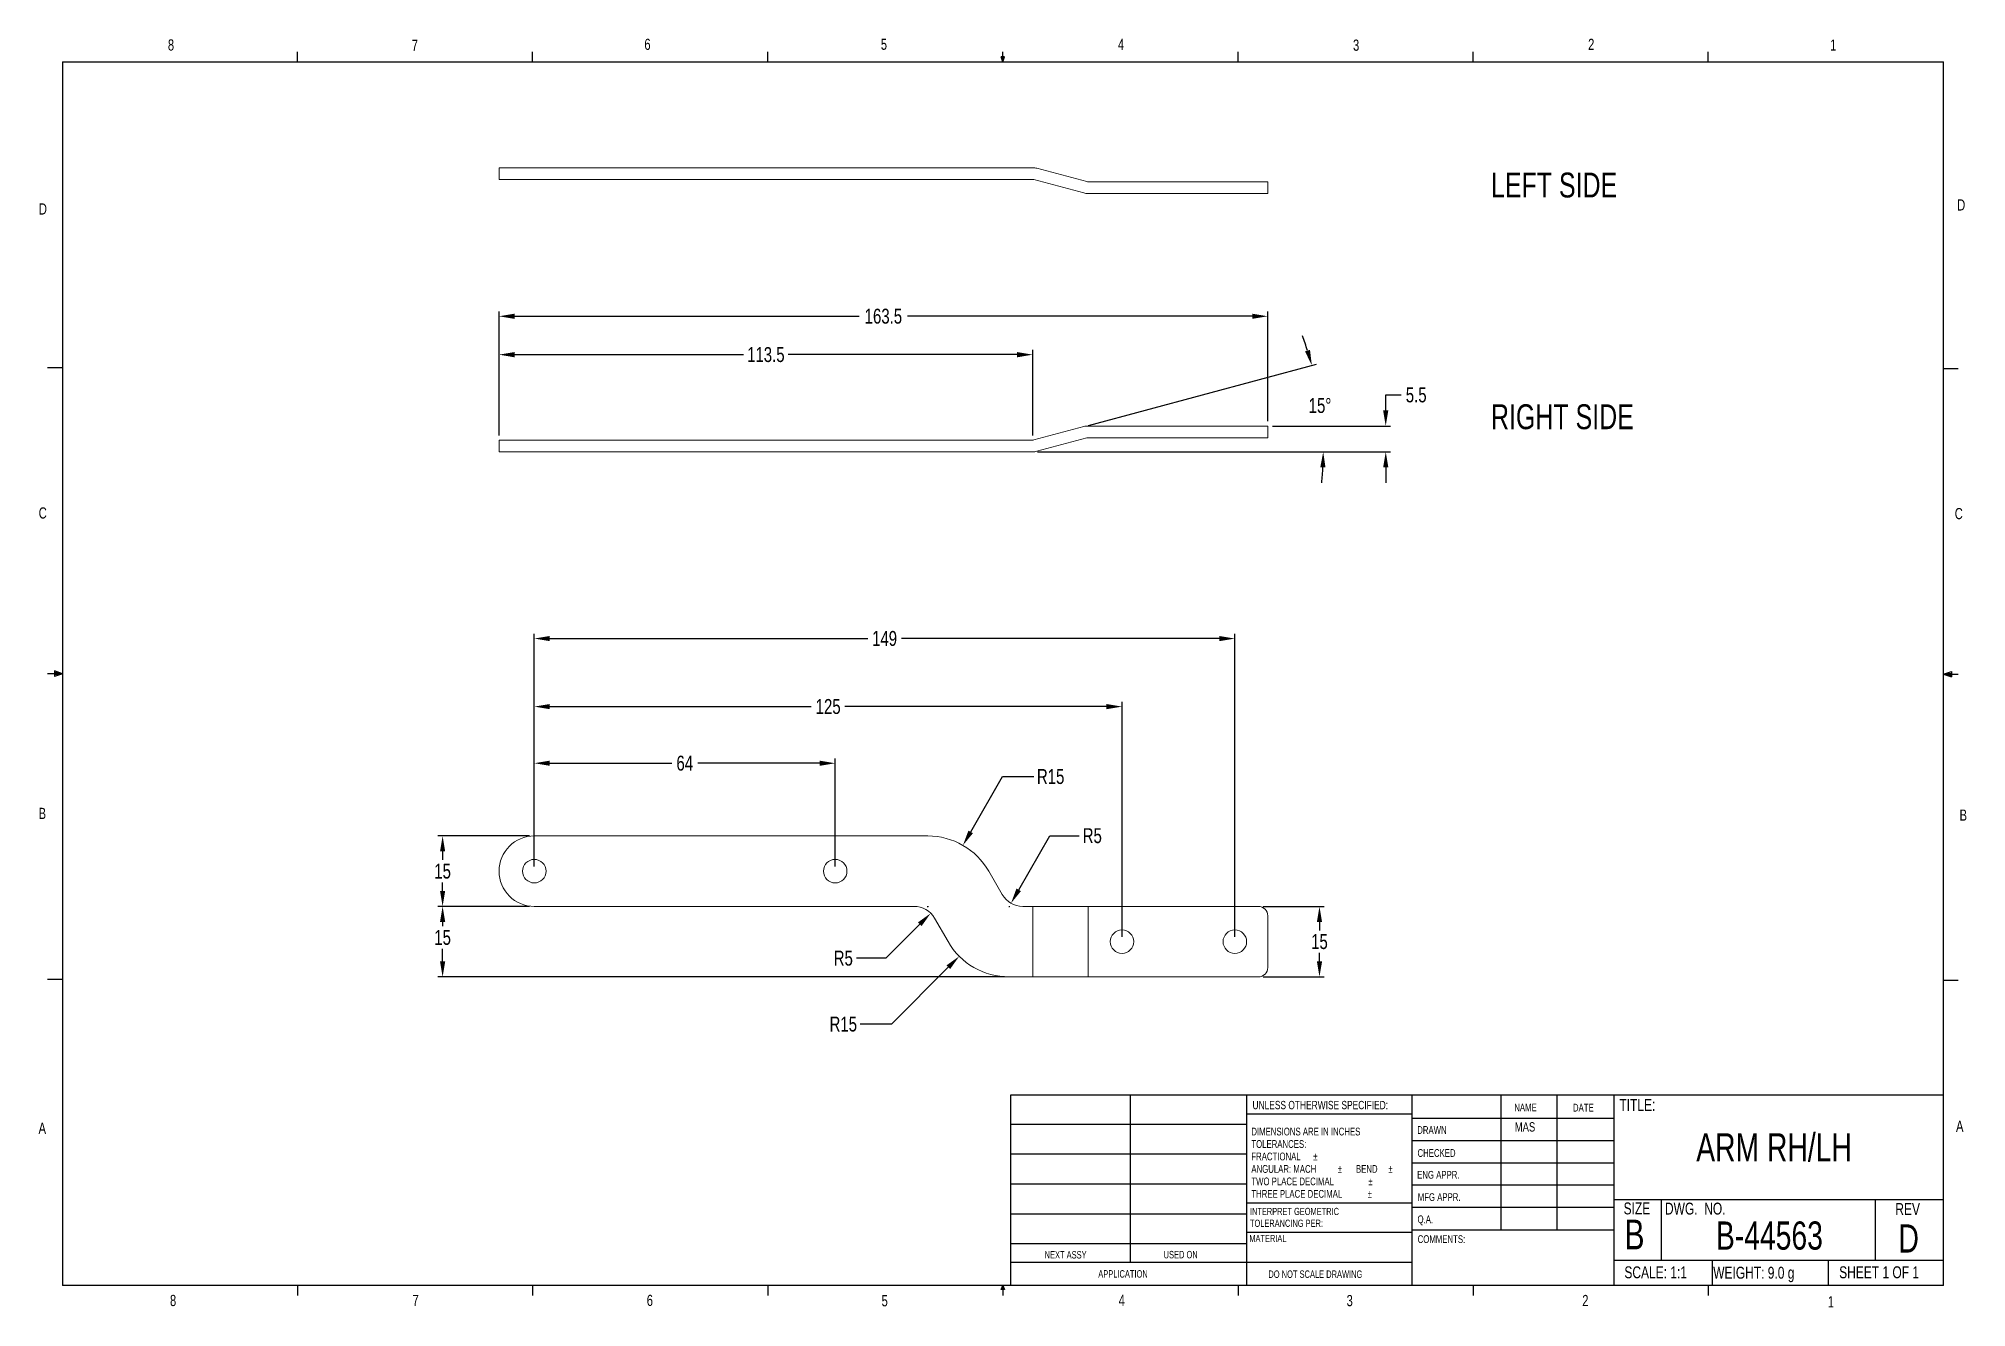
# Model space of a CAD drawing. Header units: millimetres. Extents: x 11 to 421, y 5 to 275.
import ezdxf
from ezdxf.enums import TextEntityAlignment as Align
from ezdxf.lldxf.tags import DXFTag

# ---------------------------------------------------------------- set-up
doc = ezdxf.new("R2010")
doc.units = ezdxf.units.MM
doc.header["$PDSIZE"] = -1
doc.layers.add('DIM', color=2, linetype='Continuous')
doc.layers.add('TITLEBLOCK', color=6, linetype='Continuous')
doc.layers.add('OBJECT', color=4, linetype='Continuous', lineweight=15)
doc.styles.add('SLDTEXTSTYLE0', font='TXT', dxfattribs={"width": 0.75})
tags = doc.linetypes.add('PHANTOM', pattern=[12.7, 6.35, -1.27, 1.27, -1.27, 1.27, -1.27]).pattern_tags.tags
tags[14:15] = [DXFTag(74, 4), DXFTag(75, 0), DXFTag(340, '0'), DXFTag(46, 1.0), DXFTag(50, 0.0), DXFTag(44, 0.0), DXFTag(45, 0.0)]
tags[12:13] = [DXFTag(74, 4), DXFTag(75, 0), DXFTag(340, '0'), DXFTag(46, 1.0), DXFTag(50, 0.0), DXFTag(44, 0.0), DXFTag(45, 0.0)]
tags[10:11] = [DXFTag(74, 4), DXFTag(75, 0), DXFTag(340, '0'), DXFTag(46, 1.0), DXFTag(50, 0.0), DXFTag(44, 0.0), DXFTag(45, 0.0)]
tags[8:9] = [DXFTag(74, 4), DXFTag(75, 0), DXFTag(340, '0'), DXFTag(46, 1.0), DXFTag(50, 0.0), DXFTag(44, 0.0), DXFTag(45, 0.0)]
tags[6:7] = [DXFTag(74, 4), DXFTag(75, 0), DXFTag(340, '0'), DXFTag(46, 1.0), DXFTag(50, 0.0), DXFTag(44, 0.0), DXFTag(45, 0.0)]
tags[4:5] = [DXFTag(74, 4), DXFTag(75, 0), DXFTag(340, '0'), DXFTag(46, 1.0), DXFTag(50, 0.0), DXFTag(44, 0.0), DXFTag(45, 0.0)]
doc.dimstyles.new('SLDDIMSTYLE0', dxfattribs={"dimtxt": 3.175, "dimasz": 3.302, "dimexe": 1, "dimexo": 1, "dimgap": 0.79375, "dimtad": 0, "dimtih": 1, "dimtoh": 1, "dimrnd": 1e-09, "dimzin": 12, "dimdsep": 46, "dimtxsty": 'SLDTEXTSTYLE0', "dimsah": 1, "dimcen": 0.09, "dimadec": 0, "dimazin": 0, "dimtfac": 1, "dimtofl": 0, "dimtmove": 0, "dimatfit": 3, "dimfxl": 1, "dimtolj": 1, "dimtzin": 12, "dimarcsym": 0})

# ---------------------------------------------------------------- blocks, each defined once
blk = doc.blocks.new('TITLEBLOCK-B')
at = {"layer": 'TITLEBLOCK'}
for p, q in [((65.91, 270.31), (65.91, 272.46)), ((115.91, 270.31), (115.91, 272.46)), ((165.92, 270.31), (165.92, 272.46)), ((215.93, 270.31), (215.59, 271.37)), ((216.24, 271.37), (215.59, 271.37)), ((215.75, 271.37), (215.93, 270.31)), ((215.93, 270.31), (215.93, 272.46)), ((215.93, 270.31), (216.24, 271.37)), ((216.05, 271.37), (215.93, 270.31)), ((265.93, 270.31), (265.93, 272.46)), ((315.94, 270.31), (315.94, 272.46)), ((365.94, 270.31), (365.94, 272.46)), ((15.91, 270.31), (415.96, 270.31)), ((15.91, 270.31), (15.91, 9.96)), ((415.96, 9.96), (415.96, 270.31)), ((15.91, 205.22), (12.73, 205.22)), ((415.96, 205.11), (419.13, 205.11)), ((15.91, 140.13), (12.73, 140.13)), ((15.91, 140.13), (14.2, 140.74)), ((14.2, 140.74), (14.2, 139.56)), ((15.91, 140.13), (14.2, 140.36)), ((15.91, 140.13), (14.2, 139.56)), ((15.91, 140.13), (14.2, 139.87)), ((415.96, 140.02), (417.66, 140.63)), ((415.96, 140.02), (417.66, 140.25)), ((415.96, 140.02), (417.66, 139.45)), ((415.96, 140.02), (417.66, 139.76)), ((415.96, 140.02), (419.13, 140.02)), ((417.66, 140.63), (417.66, 139.45)), ((15.91, 75.05), (12.73, 75.05)), ((415.96, 74.94), (419.13, 74.94)), ((217.61, 50.53), (415.96, 50.53)), ((217.61, 9.96), (217.61, 50.53)), ((242.96, 50.53), (242.96, 14.94)), ((267.83, 9.96), (267.83, 50.53)), ((302.92, 50.53), (302.92, 9.96)), ((321.82, 50.33), (321.82, 21.75)), ((333.72, 50.33), (333.72, 21.75)), ((345.89, 50.53), (345.89, 9.96)), ((302.92, 46.41), (267.83, 46.41)), ((302.92, 45.57), (345.89, 45.57)), ((217.61, 44.28), (267.83, 44.28)), ((217.61, 37.93), (267.83, 37.93)), ((302.92, 40.8), (345.89, 40.8)), ((302.92, 36.04), (345.89, 36.04)), ((217.61, 31.58), (267.83, 31.58)), ((345.89, 31.28), (302.92, 31.28)), ((217.61, 25.23), (267.83, 25.23)), ((267.83, 27.52), (302.92, 27.52)), ((345.89, 26.52), (302.92, 26.52)), ((345.89, 28.24), (415.96, 28.24)), ((355.93, 28.24), (355.93, 15.37)), ((401.43, 28.24), (401.43, 15.37)), ((267.83, 21.3), (302.92, 21.3)), ((345.89, 21.75), (302.92, 21.75)), ((217.61, 18.88), (267.83, 18.88)), ((217.61, 14.94), (302.92, 14.94)), ((345.89, 15.37), (415.96, 15.37)), ((366.79, 15.37), (366.79, 9.96)), ((391.48, 15.37), (391.48, 9.96)), ((415.96, 9.96), (15.91, 9.96)), ((65.91, 9.96), (65.91, 7.8)), ((115.91, 9.96), (115.91, 7.8)), ((165.92, 9.96), (165.92, 7.8)), ((215.59, 9.08), (215.93, 9.96)), ((216.24, 9.08), (215.59, 9.08)), ((215.93, 9.96), (215.93, 7.8)), ((215.93, 9.96), (216.24, 9.08)), ((265.93, 9.96), (265.93, 7.8)), ((315.94, 9.96), (315.94, 7.8)), ((365.94, 9.96), (365.94, 7.8))]:
    blk.add_line(p, q, dxfattribs=at)
at = {"layer": 'TITLEBLOCK', "attachment_point": 1, "style": 'SLDTEXTSTYLE0'}
for s, insert, char_height in [('8', (38.33, 275.12), 2.38), ('7', (90.2, 275.05), 2.38), ('6', (139.67, 275.25), 2.38), ('5', (189.96, 275.27), 2.38), ('4', (240.39, 275.23), 2.38), ('3', (290.39, 275.07), 2.38), ('2', (340.39, 275.24), 2.38), ('1', (391.86, 275.08), 2.38), ('D', (10.89, 240.22), 2.38), ('D', (418.88, 241.07), 2.38), ('C', (10.85, 175.52), 2.38), ('C', (418.37, 175.39), 2.38), ('B', (10.83, 111.59), 2.38), ('B', (419.39, 111.23), 2.38), ('UNLESS OTHERWISE SPECIFIED:', (269.01, 49.23), 1.778), ('TITLE:', (347.05, 49.65), 2.54), ('NAME', (324.68, 48.66), 1.651), ('DATE', (337.17, 48.61), 1.651), ('A', (10.82, 44.6), 2.38), ('DIMENSIONS ARE IN INCHES', (268.77, 43.53), 1.651), ('DRAWN', (304.05, 43.86), 1.651), ('A', (418.64, 45.02), 2.38), ('TOLERANCES:', (268.77, 40.88), 1.651), ('FRACTIONAL', (268.77, 38.23), 1.651), ('%%p', (281.92, 38.23), 1.651), ('CHECKED', (304.11, 38.97), 1.651), ('ANGULAR: MACH', (268.77, 35.58), 1.651), ('TWO PLACE DECIMAL    ', (268.77, 32.92), 1.651), ('%%p', (287.15, 35.58), 1.651), ('     BEND ', (288.72, 35.58), 1.651), ('%%p', (297.93, 35.58), 1.651), ('ENG APPR.', (304.03, 34.33), 1.651), ('THREE PLACE DECIMAL  ', (268.77, 30.27), 1.651), ('%%p', (293.51, 30.27), 1.651), ('%%p', (293.65, 32.92), 1.651), ('MFG APPR.', (304.16, 29.58), 1.651), ('INTERPRET GEOMETRIC', (268.47, 26.47), 1.524), ('Q.A.', (304.12, 24.86), 1.651), ('SIZE', (347.94, 27.62), 2.54), ('DWG.  NO.', (356.74, 27.58), 2.54), ('REV', (405.74, 27.48), 2.54), ('MATERIAL', (268.34, 20.72), 1.524), ('TOLERANCING PER:', (268.47, 23.95), 1.524), ('COMMENTS:', (304.14, 20.64), 1.651), ('B', (348.14, 23.98), 6.35), ('NEXT ASSY', (224.8, 17.28), 1.587), ('USED ON', (250.11, 17.31), 1.587), ('APPLICATION', (236.21, 13.21), 1.5875), ('DO NOT SCALE DRAWING', (272.39, 13.15), 1.5875), ('SCALE: 1:1', (348.11, 14.02), 2.54), ('WEIGHT: 9.0 g', (367, 13.94), 2.54), ('SHEET 1 OF 1', (393.79, 14.03), 2.54), ('8', (38.78, 7.95), 2.38), ('7', (90.36, 7.96), 2.38), ('6', (140.18, 7.97), 2.38), ('5', (190.12, 7.89), 2.38), ('4', (240.54, 7.97), 2.38), ('3', (289.02, 7.92), 2.38), ('2', (339.15, 7.94), 2.38), ('1', (391.37, 7.65), 2.38)]:
    blk.add_mtext(s, dxfattribs=dict(at, insert=insert, char_height=char_height))
at = {"layer": 'TITLEBLOCK', "style": 'SLDTEXTSTYLE0', "width": 0.75}
for tag, height, p in [('DRAWN_BY', 2, (326.97, 43.7)), ('TITLE', 6, (379.94, 39.45)), ('DWG_NO', 6, (378.95, 20.58)), ('REV', 6, (408.58, 19.96))]:
    blk.add_attdef(tag, text='', height=height, dxfattribs=at).set_placement(p, align=Align.MIDDLE)
blk = doc.blocks.new('*D2')
at = {"color": 0, "linetype": 'ByBlock', "lineweight": -2}
for p, q in [((271.26, 90.61), (284.26, 90.61)), ((283.26, 87.31), (283.26, 85.49)), ((283.26, 78.91), (283.26, 80.73)), ((271.26, 75.61), (284.26, 75.61))]:
    blk.add_line(p, q, dxfattribs=at)
at = {"color": 0, "linetype": 'ByBlock'}
for points in [[(283.26, 90.61), (282.71, 87.31), (283.81, 87.31)], [(283.26, 75.61), (282.71, 78.91), (283.81, 78.91)]]:
    blk.add_solid(points, dxfattribs=at)
at = {"layer": 'DEFPOINTS', "color": 0, "linetype": 'ByBlock'}
for p in [(270.26, 90.61), (270.26, 75.61)]:
    blk.add_point(p, dxfattribs=at)
at = {"color": 0, "linetype": 'ByBlock', "insert": (283.26, 83.11), "char_height": 3.175, "attachment_point": 5, "style": 'SLDTEXTSTYLE0'}
blk.add_mtext('15', dxfattribs=at)
blk = doc.blocks.new('*D3')
at = {"color": 0, "linetype": 'ByBlock', "lineweight": -2}
for p, q in [((115.26, 105.61), (95.76, 105.61)), ((96.76, 102.31), (96.76, 100.49)), ((96.76, 93.91), (96.76, 95.73)), ((115.26, 90.61), (95.76, 90.61))]:
    blk.add_line(p, q, dxfattribs=at)
at = {"color": 0, "linetype": 'ByBlock'}
for points in [[(96.76, 105.61), (97.31, 102.31), (96.21, 102.31)], [(96.76, 90.61), (97.31, 93.91), (96.21, 93.91)]]:
    blk.add_solid(points, dxfattribs=at)
at = {"layer": 'DEFPOINTS', "color": 0, "linetype": 'ByBlock'}
for p in [(116.26, 105.61), (116.26, 90.61)]:
    blk.add_point(p, dxfattribs=at)
at = {"color": 0, "linetype": 'ByBlock', "insert": (96.76, 98.11), "char_height": 3.175, "attachment_point": 5, "style": 'SLDTEXTSTYLE0'}
blk.add_mtext('15', dxfattribs=at)
blk = doc.blocks.new('*D4')
at = {"color": 0, "linetype": 'ByBlock', "lineweight": -2}
for p, q in [((115.26, 90.61), (95.76, 90.61)), ((96.76, 87.31), (96.76, 86.38)), ((96.76, 78.91), (96.76, 81.61)), ((216.25, 75.61), (95.76, 75.61))]:
    blk.add_line(p, q, dxfattribs=at)
at = {"color": 0, "linetype": 'ByBlock'}
for points in [[(96.76, 90.61), (96.21, 87.31), (97.31, 87.31)], [(96.76, 75.61), (96.21, 78.91), (97.31, 78.91)]]:
    blk.add_solid(points, dxfattribs=at)
at = {"layer": 'DEFPOINTS', "color": 0, "linetype": 'ByBlock'}
for p in [(116.26, 90.61), (217.25, 75.61)]:
    blk.add_point(p, dxfattribs=at)
at = {"color": 0, "linetype": 'ByBlock', "insert": (96.76, 84), "char_height": 3.175, "attachment_point": 5, "style": 'SLDTEXTSTYLE0'}
blk.add_mtext('15', dxfattribs=at)
blk = doc.blocks.new('*D5')
at = {"color": 0, "linetype": 'ByBlock', "lineweight": -2}
for p, q in [((209.08, 106.47), (215.86, 118.23)), ((215.86, 118.23), (222.5, 118.23)), ((199.84, 90.61), (200.02, 90.61)), ((199.93, 90.7), (199.93, 90.52))]:
    blk.add_line(p, q, dxfattribs=at)
at = {"color": 0, "linetype": 'ByBlock'}
blk.add_solid([(207.42, 103.61), (209.55, 106.19), (208.6, 106.74)], dxfattribs=at)
at = {"layer": 'DEFPOINTS', "color": 0, "linetype": 'ByBlock'}
for p in [(207.42, 103.61), (199.93, 90.61)]:
    blk.add_point(p, dxfattribs=at)
at = {"color": 0, "linetype": 'ByBlock', "insert": (226.08, 118.23), "char_height": 3.175, "attachment_point": 5, "style": 'SLDTEXTSTYLE0'}
blk.add_mtext('R15', dxfattribs=at)
blk = doc.blocks.new('*D6')
at = {"color": 0, "linetype": 'ByBlock', "lineweight": -2}
for p, q in [((217.16, 90.61), (217.34, 90.61)), ((217.25, 90.7), (217.25, 90.52)), ((204.31, 77.67), (192.2, 65.56)), ((192.2, 65.56), (185.56, 65.56))]:
    blk.add_line(p, q, dxfattribs=at)
at = {"color": 0, "linetype": 'ByBlock'}
blk.add_solid([(206.64, 80), (203.92, 78.06), (204.7, 77.28)], dxfattribs=at)
at = {"layer": 'DEFPOINTS', "color": 0, "linetype": 'ByBlock'}
for p in [(217.25, 90.61), (206.64, 80)]:
    blk.add_point(p, dxfattribs=at)
at = {"color": 0, "linetype": 'ByBlock', "insert": (181.98, 65.56), "char_height": 3.175, "attachment_point": 5, "style": 'SLDTEXTSTYLE0'}
blk.add_mtext('R15', dxfattribs=at)
blk = doc.blocks.new('*D7')
at = {"color": 0, "linetype": 'ByBlock', "lineweight": -2}
for p, q in [((198.24, 86.82), (191.03, 79.58)), ((191.03, 79.58), (184.77, 79.58))]:
    blk.add_line(p, q, dxfattribs=at)
at = {"color": 0, "linetype": 'ByBlock'}
blk.add_solid([(200.57, 89.15), (198.63, 86.43), (197.85, 87.2)], dxfattribs=at)
at = {"layer": 'DEFPOINTS', "color": 0, "linetype": 'ByBlock'}
for p in [(200.57, 89.15), (197.04, 85.61)]:
    blk.add_point(p, dxfattribs=at)
at = {"color": 0, "linetype": 'ByBlock', "insert": (181.98, 79.58), "char_height": 3.175, "attachment_point": 5, "style": 'SLDTEXTSTYLE0'}
blk.add_mtext('R5', dxfattribs=at)
blk = doc.blocks.new('*D8')
at = {"color": 0, "linetype": 'ByBlock', "lineweight": -2}
for p, q in [((219.29, 94.14), (225.89, 105.65)), ((225.89, 105.65), (232.15, 105.65))]:
    blk.add_line(p, q, dxfattribs=at)
at = {"color": 0, "linetype": 'ByBlock'}
blk.add_solid([(217.65, 91.28), (218.81, 94.41), (219.77, 93.87)], dxfattribs=at)
at = {"layer": 'DEFPOINTS', "color": 0, "linetype": 'ByBlock'}
for p in [(220.14, 95.61), (217.65, 91.28)]:
    blk.add_point(p, dxfattribs=at)
at = {"color": 0, "linetype": 'ByBlock', "insert": (234.94, 105.65), "char_height": 3.175, "attachment_point": 5, "style": 'SLDTEXTSTYLE0'}
blk.add_mtext('R5', dxfattribs=at)
blk = doc.blocks.new('*D9')
at = {"color": 0, "linetype": 'ByBlock', "lineweight": -2}
for p, q in [((116.26, 99.11), (116.26, 122.08)), ((119.56, 121.08), (145.48, 121.08)), ((176.96, 121.08), (151.04, 121.08)), ((180.26, 99.11), (180.26, 122.08))]:
    blk.add_line(p, q, dxfattribs=at)
at = {"color": 0, "linetype": 'ByBlock'}
for points in [[(116.26, 121.08), (119.56, 120.53), (119.56, 121.63)], [(180.26, 121.08), (176.96, 120.53), (176.96, 121.63)]]:
    blk.add_solid(points, dxfattribs=at)
at = {"layer": 'DEFPOINTS', "color": 0, "linetype": 'ByBlock'}
for p in [(116.26, 98.11), (180.26, 98.11)]:
    blk.add_point(p, dxfattribs=at)
at = {"color": 0, "linetype": 'ByBlock', "insert": (148.26, 121.08), "char_height": 3.175, "attachment_point": 5, "style": 'SLDTEXTSTYLE0'}
blk.add_mtext('64', dxfattribs=at)
blk = doc.blocks.new('*D10')
at = {"color": 0, "linetype": 'ByBlock', "lineweight": -2}
for p, q in [((116.26, 99.11), (116.26, 134.13)), ((119.56, 133.13), (175.18, 133.13)), ((237.96, 133.13), (182.34, 133.13)), ((241.26, 84.11), (241.26, 134.13))]:
    blk.add_line(p, q, dxfattribs=at)
at = {"color": 0, "linetype": 'ByBlock'}
for points in [[(116.26, 133.13), (119.56, 132.58), (119.56, 133.68)], [(241.26, 133.13), (237.96, 132.58), (237.96, 133.68)]]:
    blk.add_solid(points, dxfattribs=at)
at = {"layer": 'DEFPOINTS', "color": 0, "linetype": 'ByBlock'}
for p in [(116.26, 98.11), (241.26, 83.11)]:
    blk.add_point(p, dxfattribs=at)
at = {"color": 0, "linetype": 'ByBlock', "insert": (178.76, 133.13), "char_height": 3.175, "attachment_point": 5, "style": 'SLDTEXTSTYLE0'}
blk.add_mtext('125', dxfattribs=at)
blk = doc.blocks.new('*D11')
at = {"color": 0, "linetype": 'ByBlock', "lineweight": -2}
for p, q in [((116.26, 99.11), (116.26, 148.61)), ((119.56, 147.61), (187.18, 147.61)), ((261.96, 147.61), (194.34, 147.61)), ((265.26, 84.11), (265.26, 148.61))]:
    blk.add_line(p, q, dxfattribs=at)
at = {"color": 0, "linetype": 'ByBlock'}
for points in [[(116.26, 147.61), (119.56, 147.06), (119.56, 148.16)], [(265.26, 147.61), (261.96, 147.06), (261.96, 148.16)]]:
    blk.add_solid(points, dxfattribs=at)
at = {"layer": 'DEFPOINTS', "color": 0, "linetype": 'ByBlock'}
for p in [(116.26, 98.11), (265.26, 83.11)]:
    blk.add_point(p, dxfattribs=at)
at = {"color": 0, "linetype": 'ByBlock', "insert": (190.76, 147.61), "char_height": 3.175, "attachment_point": 5, "style": 'SLDTEXTSTYLE0'}
blk.add_mtext('149', dxfattribs=at)
blk = doc.blocks.new('*D12')
at = {"color": 0, "linetype": 'ByBlock', "lineweight": -2}
for p, q in [((108.76, 190.84), (108.76, 209.02)), ((112.06, 208.02), (160.74, 208.02)), ((218.96, 208.02), (170.28, 208.02)), ((222.26, 190.84), (222.26, 209.02))]:
    blk.add_line(p, q, dxfattribs=at)
at = {"color": 0, "linetype": 'ByBlock'}
for points in [[(108.76, 208.02), (112.06, 207.46), (112.06, 208.57)], [(222.26, 208.02), (218.96, 207.46), (218.96, 208.57)]]:
    blk.add_solid(points, dxfattribs=at)
at = {"layer": 'DEFPOINTS', "color": 0, "linetype": 'ByBlock'}
for p in [(108.76, 189.84), (222.26, 189.84)]:
    blk.add_point(p, dxfattribs=at)
at = {"color": 0, "linetype": 'ByBlock', "insert": (165.51, 208.02), "char_height": 3.175, "attachment_point": 5, "style": 'SLDTEXTSTYLE0'}
blk.add_mtext('113.5', dxfattribs=at)
blk = doc.blocks.new('*D13')
at = {"color": 0, "linetype": 'ByBlock', "lineweight": -2}
for p, q in [((108.76, 190.84), (108.76, 217.19)), ((112.06, 216.19), (185.34, 216.19)), ((268.96, 216.19), (195.67, 216.19)), ((272.26, 193.84), (272.26, 217.19))]:
    blk.add_line(p, q, dxfattribs=at)
at = {"color": 0, "linetype": 'ByBlock'}
for points in [[(108.76, 216.19), (112.06, 215.64), (112.06, 216.74)], [(272.26, 216.19), (268.96, 215.64), (268.96, 216.74)]]:
    blk.add_solid(points, dxfattribs=at)
at = {"layer": 'DEFPOINTS', "color": 0, "linetype": 'ByBlock'}
for p in [(272.26, 192.84), (108.76, 189.84)]:
    blk.add_point(p, dxfattribs=at)
at = {"color": 0, "linetype": 'ByBlock', "insert": (190.51, 216.19), "char_height": 3.175, "attachment_point": 5, "style": 'SLDTEXTSTYLE0'}
blk.add_mtext('163.5', dxfattribs=at)
blk = doc.blocks.new('*D14')
at = {"color": 0, "linetype": 'ByBlock', "lineweight": -2}
for p, q in [((297.35, 196.14), (297.35, 199.44)), ((297.35, 199.44), (300.66, 199.44)), ((273.26, 192.84), (298.35, 192.84)), ((223.26, 187.34), (298.35, 187.34)), ((297.35, 184.04), (297.35, 180.73))]:
    blk.add_line(p, q, dxfattribs=at)
at = {"color": 0, "linetype": 'ByBlock'}
for points in [[(297.35, 192.84), (297.9, 196.14), (296.8, 196.14)], [(297.35, 187.34), (297.9, 184.04), (296.8, 184.04)]]:
    blk.add_solid(points, dxfattribs=at)
at = {"layer": 'DEFPOINTS', "color": 0, "linetype": 'ByBlock'}
for p in [(272.26, 192.84), (222.26, 187.34)]:
    blk.add_point(p, dxfattribs=at)
at = {"color": 0, "linetype": 'ByBlock', "insert": (303.83, 199.44), "char_height": 3.175, "attachment_point": 5, "style": 'SLDTEXTSTYLE0'}
blk.add_mtext('5.5', dxfattribs=at)
blk = doc.blocks.new('*D15')
at = {"color": 0, "linetype": 'ByBlock', "lineweight": -2}
for p, q in [((234.11, 192.98), (282.6, 205.97)), ((223.26, 187.34), (285.06, 187.34))]:
    blk.add_line(p, q, dxfattribs=at)
for start, end in [(17.665, 20.3315), (354.6685, 357.335)]:
    blk.add_arc((213.06, 187.34), 71, start, end, dxfattribs=at)
at = {"color": 0, "linetype": 'ByBlock'}
for points in [[(281.64, 205.71), (280.18, 208.73), (281.24, 209.04)], [(284.06, 187.34), (284.53, 184.02), (283.43, 184.05)]]:
    blk.add_solid(points, dxfattribs=at)
at = {"layer": 'DEFPOINTS', "color": 0, "linetype": 'ByBlock'}
for p in [(233.14, 192.72), (222.52, 189.87), (218.32, 187.34), (222.26, 187.34)]:
    blk.add_point(p, dxfattribs=at)
at = {"color": 0, "linetype": 'ByBlock', "insert": (283.37, 197.18), "char_height": 3.175, "attachment_point": 5, "style": 'SLDTEXTSTYLE0'}
blk.add_mtext('\\A1;15%%d', dxfattribs=at)

msp = doc.modelspace()

# ---------------------------------------------------------------- linework, layer by layer
at = {"color": 7, "linetype": 'PHANTOM', "lineweight": 0}
for p, q in [((222.258, 90.613), (222.258, 75.613)), ((234.047, 90.613), (234.047, 75.613))]:
    msp.add_line(p, q, dxfattribs=at)
at = {"layer": 'OBJECT'}
for p, q in [((108.758, 247.803), (108.758, 245.303)), ((108.758, 247.803), (222.258, 247.803)), ((223.164, 247.684), (233.788, 244.837)), ((108.758, 245.303), (222.258, 245.303)), ((222.517, 245.269), (233.141, 242.423)), ((234.047, 244.803), (272.258, 244.803)), ((234.047, 242.303), (272.258, 242.303)), ((272.258, 244.803), (272.258, 242.303)), ((222.517, 189.872), (233.141, 192.718)), ((234.047, 192.838), (272.258, 192.838)), ((272.258, 190.338), (272.258, 192.838)), ((108.758, 187.338), (108.758, 189.838)), ((108.758, 189.838), (222.258, 189.838)), ((223.164, 187.457), (233.788, 190.304)), ((234.047, 190.338), (272.258, 190.338)), ((108.758, 187.338), (222.258, 187.338)), ((116.258, 105.613), (199.928, 105.613)), ((212.918, 98.113), (215.805, 93.113)), ((116.258, 90.613), (197.041, 90.613)), ((220.135, 90.613), (270.258, 90.613)), ((201.371, 88.113), (204.258, 83.113)), ((272.258, 88.613), (272.258, 77.613)), ((217.249, 75.613), (270.258, 75.613))]:
    msp.add_line(p, q, dxfattribs=at)
for centre in [(116.258, 98.113), (180.258, 98.113), (241.258, 83.113), (265.258, 83.113)]:
    msp.add_circle(centre, 2.5, dxfattribs=at)
for centre, radius, start, end in [((222.258, 244.303), 3.5, 75, 90), ((222.258, 244.303), 1, 75, 90), ((234.047, 245.803), 3.5, 255, 270), ((234.047, 245.803), 1, 255, 270), ((234.047, 189.338), 3.5, 90, 105), ((222.258, 190.838), 1, 270, 285), ((234.047, 189.338), 1, 90, 105), ((222.258, 190.838), 3.5, 270, 285), ((116.258, 98.113), 7.5, 90, 270), ((199.928, 90.613), 15, 30, 90), ((197.041, 85.613), 5, 30, 90), ((220.135, 95.613), 5, 210, 270), ((270.258, 88.613), 2, 0, 90), ((217.249, 90.613), 15, 210, 270), ((270.258, 77.613), 2, 270, 360)]:
    msp.add_arc(centre, radius, start, end, dxfattribs=at)

# ---------------------------------------------------------------- block references
at = {"layer": 'TITLEBLOCK'}
msp.add_blockref('TITLEBLOCK-B', (0, 0), dxfattribs=at).add_auto_attribs({'TITLE': 'ARM RH/LH', 'REV': 'D', 'DWG_NO': 'B-44563', 'DRAWN_BY': 'MAS'})

# ---------------------------------------------------------------- texts
at = {"layer": 'DIM', "char_height": 5.2917, "attachment_point": 1, "style": 'SLDTEXTSTYLE0'}
for s, insert in [('LEFT SIDE', (319.738, 246.756)), ('RIGHT SIDE', (319.738, 197.456))]:
    msp.add_mtext(s, dxfattribs=dict(at, insert=insert))

# ---------------------------------------------------------------- dimensions: what is measured, and where the dimension line sits
at = {"layer": 'DIM'}
for base, p1, p2, picture, middle in [((272.258, 216.186), (108.758, 189.838), (272.258, 192.838), '*D13', (190.508, 216.186)), ((265.258, 147.613), (116.258, 98.113), (265.258, 83.113), '*D11', (190.758, 147.613)), ((241.258, 133.131), (116.258, 98.113), (241.258, 83.113), '*D10', (178.758, 133.131)), ((180.258, 121.08), (116.258, 98.113), (180.258, 98.113), '*D9', (148.258, 121.08))]:
    dim = msp.add_linear_dim(base=base, p1=p1, p2=p2, dimstyle='SLDDIMSTYLE0', dxfattribs=at)
    dim.commit()
    dim.dimension.update_dxf_attribs({"geometry": picture, "text_midpoint": middle})
for base, p1, p2, angle, picture, middle in [((222.258, 208.015), (108.758, 189.838), (222.258, 189.838), 360, '*D12', (165.508, 208.015)), ((297.354, 192.838), (222.258, 187.338), (272.258, 192.838), 90, '*D14', (303.831, 199.442)), ((96.758, 105.613), (116.258, 90.613), (116.258, 105.613), 90, '*D3', (96.758, 98.113)), ((96.759, 75.613), (116.258, 90.613), (217.249, 75.613), 90, '*D4', (96.759, 83.995)), ((283.258, 75.613), (270.258, 90.613), (270.258, 75.613), 90, '*D2', (283.258, 83.113))]:
    dim = msp.add_linear_dim(base=base, p1=p1, p2=p2, angle=angle, dimstyle='SLDDIMSTYLE0', dxfattribs=at)
    dim.commit()
    dim.dimension.update_dxf_attribs({"geometry": picture, "text_midpoint": middle})
dim = msp.add_angular_dim_2l(base=(283.222, 198.188), line1=((218.323, 187.338), (222.258, 187.338)), line2=((222.517, 189.872), (233.141, 192.718)), dimstyle='SLDDIMSTYLE0', override={"dimsah": 0, "dimatfit": 1}, dxfattribs=at)
dim.commit()
dim.dimension.update_dxf_attribs({"geometry": '*D15', "text_midpoint": (283.37, 197.182)})
for center, mpoint, picture, middle in [((199.928, 90.613), (207.425, 103.605), '*D5', (226.08, 118.227)), ((220.135, 95.613), (217.647, 91.276), '*D8', (234.936, 105.647)), ((217.249, 90.613), (206.644, 80.004), '*D6', (181.984, 65.558)), ((197.041, 85.613), (200.572, 89.153), '*D7', (181.984, 79.585))]:
    dim = msp.add_radius_dim(center=center, mpoint=mpoint, dimstyle='SLDDIMSTYLE0', dxfattribs=at)
    dim.commit()
    dim.dimension.update_dxf_attribs({"geometry": picture, "text_midpoint": middle})

doc.saveas('drawing.dxf')
